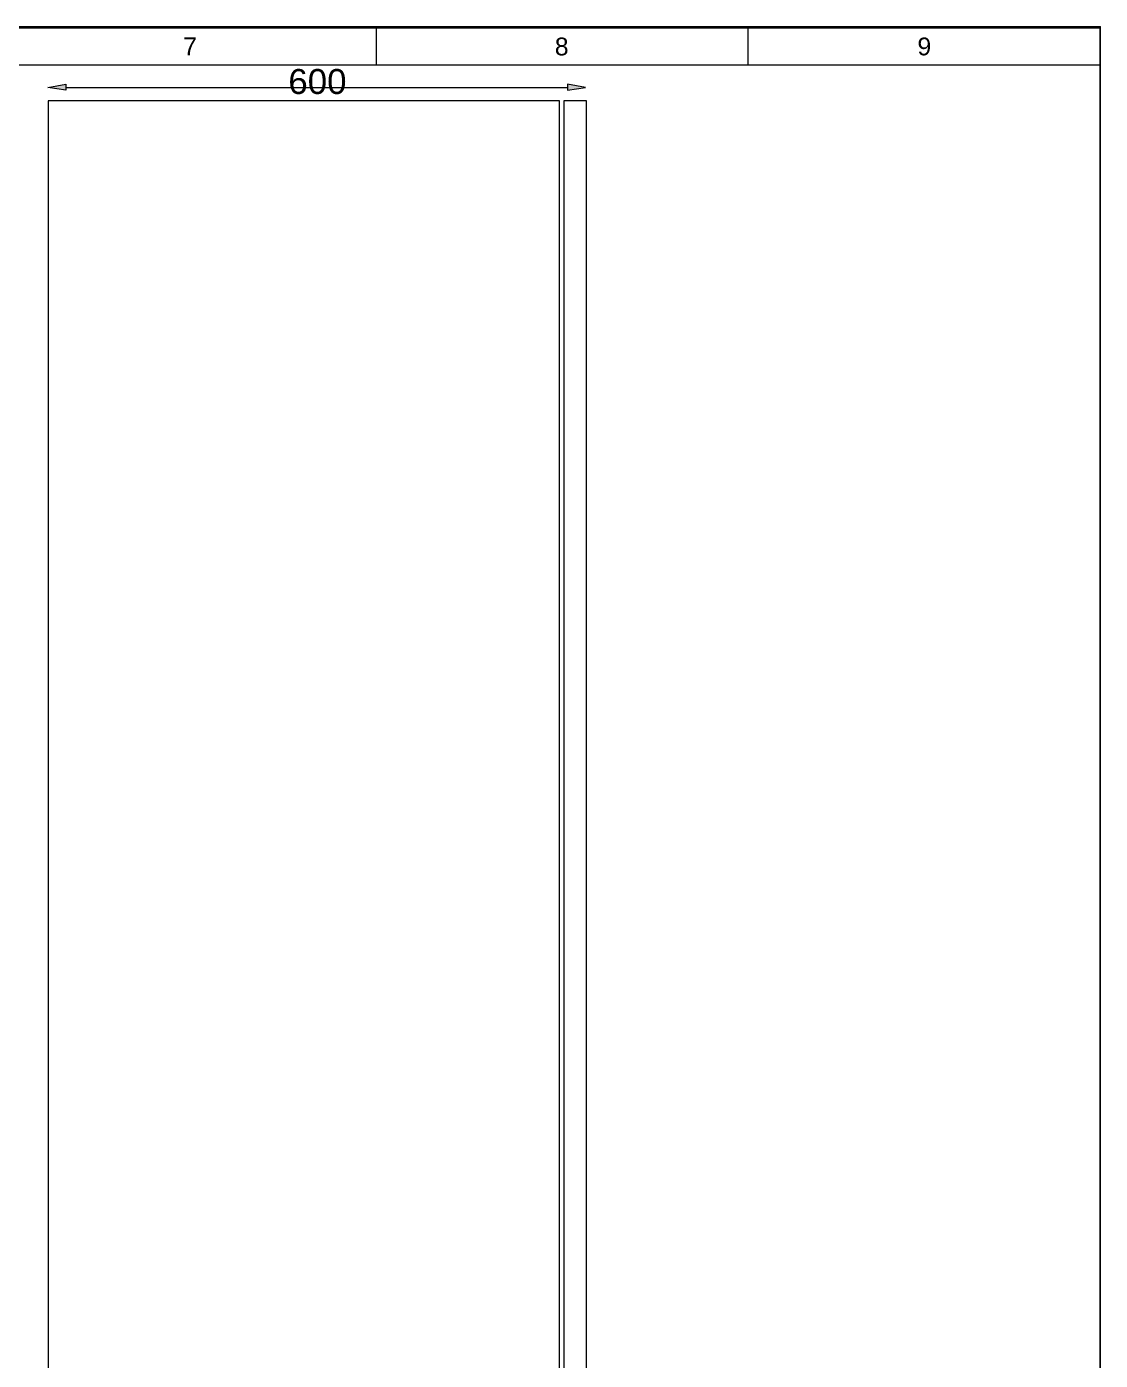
# Model space of a CAD drawing. Header units: millimetres. Extents: x 1004 to 59588, y 686 to 38112.
# Drawn here: x 18242 to 19437, y 11833 to 13317 of the extents above; entities that cross this region are included whole.
import ezdxf

# ---------------------------------------------------------------- set-up
doc = ezdxf.new("R2010")
doc.units = ezdxf.units.MM
doc.layers.add('PDF4_Geometry', color=7, linetype='Continuous')
doc.layers.add('PDF4_Text', color=7, linetype='Continuous')
doc.styles.add('PDF Arial', font='arial.ttf')

msp = doc.modelspace()

# ---------------------------------------------------------------- hatches: boundary and pattern name
at = {"layer": 'PDF4_Geometry', "transparency": 33554559}
for points in [[(18285.99, 13252.95), (18285.99, 13246.48), (18265.99, 13249.42), (18265.99, 13249.42)], [(18844.22, 13252.95), (18844.22, 13246.48), (18864.22, 13249.42), (18864.22, 13249.42)]]:
    msp.add_hatch(color=256, dxfattribs=at).paths.add_polyline_path(points)

# ---------------------------------------------------------------- linework, layer by layer
at = {"layer": 'PDF4_Geometry', "lineweight": 25}
for points in [[(19437.16, 13317.07), (15354.22, 13317.07), (15354.22, 10510.6), (19437.16, 10510.6)], [(19437.16, 13315.89), (15354.22, 13315.89)], [(19437.16, 10510.6), (19437.16, 13317.07)]]:
    msp.add_lwpolyline(points, close=True, dxfattribs=at)
at = {"layer": 'PDF4_Geometry', "lineweight": 13}
for points in [[(18631.28, 13315.89), (18631.28, 13274.71)], [(19044.81, 13315.89), (19044.81, 13274.71)], [(15354.22, 13274.71), (19437.16, 13274.71)]]:
    msp.add_lwpolyline(points, dxfattribs=at)
at = {"layer": 'PDF4_Geometry', "lineweight": 0}
for points in [[(18285.99, 13252.95), (18285.99, 13246.48), (18265.99, 13249.42)], [(18864.22, 13249.42), (18844.22, 13252.95), (18844.22, 13246.48)], [(18835.4, 13234.71), (18266.58, 13234.71), (18266.58, 11339.42), (18835.4, 11339.42)], [(18865.4, 13234.71), (18840.11, 13234.71), (18840.11, 11338.83), (18865.4, 11338.83)]]:
    msp.add_lwpolyline(points, close=True, dxfattribs=at)
at = {"layer": 'PDF4_Geometry', "lineweight": 18}
msp.add_lwpolyline([(18285.99, 13249.42), (18844.22, 13249.42)], dxfattribs=at)
at = {"layer": 'PDF4_Geometry', "lineweight": 0}
msp.add_lwpolyline([(18266.58, 13234.71), (18266.58, 12387.07)], dxfattribs=at)

# ---------------------------------------------------------------- texts
at = {"layer": 'PDF4_Text', "attachment_point": 7, "style": 'PDF Arial'}
for s, insert, char_height in [('7', (18416.59, 13285.3), 19.79), ('8', (18830.12, 13284.84), 19.79), ('9', (19233.65, 13284.91), 19.79), ('600', (18533.64, 13241.77), 27.791)]:
    msp.add_mtext(s, dxfattribs=dict(at, insert=insert, char_height=char_height))

doc.saveas('drawing.dxf')
